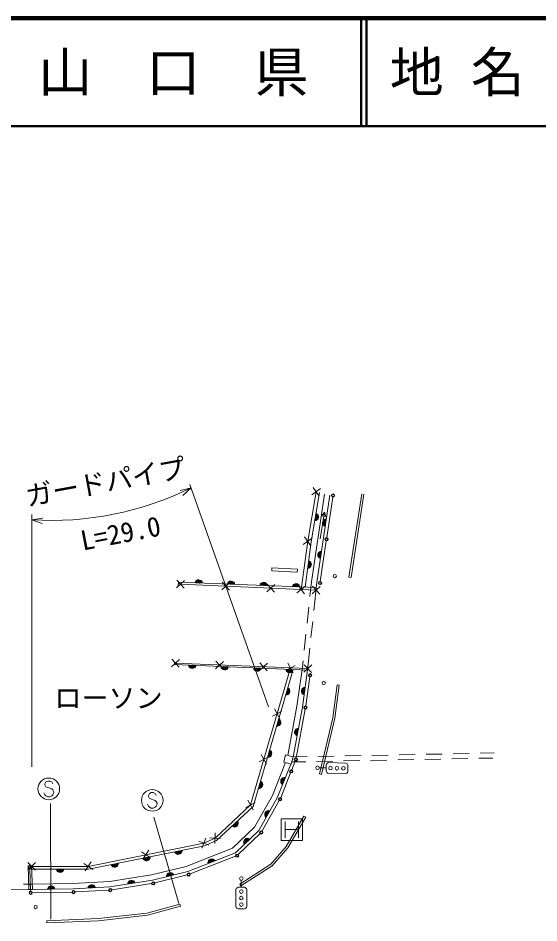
# Model space of a CAD drawing. Units: millimetres, scale not verified. Extents: x 40000 to 680000, y 20000 to 380000.
# Drawn here: x 336020 to 384178, y 296385 to 380000 of the extents above; entities that cross this region are included whole.
import ezdxf
from ezdxf.enums import TextEntityAlignment as Align

# ---------------------------------------------------------------- set-up
doc = ezdxf.new("R2010")
doc.units = ezdxf.units.MM
doc.header["$LTSCALE"] = 1000
for name, color, linetype, lineweight in [('M-BGD', 7, 'Continuous', 13), ('M-STR-HTXT', 7, 'Continuous', 13), ('M-TTL', 2, 'Continuous', 140), ('M-TTL-LINE', 7, 'Continuous', 50)]:
    doc.layers.add(name, color=color, linetype=linetype, lineweight=lineweight)
doc.layers.add('M-BMK-HTXT', color=7, linetype='Continuous')
doc.layers.add('M-TTL-TXT', color=7, linetype='Continuous')
doc.styles.add('ＭＳ ゴシック', font='')
doc.styles.get('ＭＳ ゴシック').set_extended_font_data('MS Gothic')

msp = doc.modelspace()

# ---------------------------------------------------------------- linework, layer by layer
at = {"layer": 'M-BGD'}
for p, q in [((352014, 336586), (351014, 336339)), ((352014, 336586), (351248, 335897)), ((363170, 335935), (363986, 336514)), ((363289, 336632), (363867, 335817)), ((365119, 335735), (364564, 331988)), ((366614, 328323), (367799, 336026)), ((366813, 328297), (367997, 335995)), ((337287, 333641), (338309, 333777)), ((337287, 333641), (338253, 333281)), ((363951, 331883), (364340, 334352)), ((364096, 334011), (364340, 334352)), ((364467, 333952), (364096, 334011)), ((364340, 334352), (364467, 333952)), ((362510, 332057), (363089, 331242)), ((362392, 331360), (363207, 331939)), ((364520, 331691), (363964, 327944)), ((351410, 328012), (350673, 327336)), ((350704, 328043), (351380, 327306)), ((355588, 327832), (354851, 327156)), ((354881, 327863), (355557, 327126)), ((366614, 328323), (366813, 328297)), ((351042, 327674), (363575, 327135)), ((359766, 327653), (359029, 326976)), ((359059, 327683), (359735, 326946)), ((361803, 326890), (362598, 327497)), ((361898, 327591), (362504, 326796)), ((363099, 327386), (363009, 326555)), ((363943, 327473), (363206, 326797)), ((363237, 327503), (363913, 326766)), ((363371, 325243), (363559, 326983)), ((362902, 325561), (362741, 324069)), ((363102, 322758), (363263, 324249)), ((362634, 323075), (362473, 321584)), ((362807, 320024), (362995, 321763)), ((350939, 320720), (350203, 320042)), ((350232, 320749), (350910, 320013)), ((350571, 320381), (362801, 319881)), ((355015, 320553), (354280, 319875)), ((354309, 320582), (354987, 319847)), ((359092, 320386), (358357, 319709)), ((358385, 320415), (359063, 319680)), ((360965, 320385), (361446, 319508)), ((362366, 320590), (362276, 319758)), ((362462, 320249), (363140, 319513)), ((360768, 319706), (361644, 320187)), ((363169, 320220), (362433, 319542)), ((363000, 319122), (362614, 316430)), ((365524, 318383), (365723, 318359)), ((359735, 316163), (360216, 315287)), ((362566, 316134), (361736, 311627)), ((359537, 315484), (360414, 315965)), ((358505, 311942), (358986, 311065)), ((368743, 311866), (370243, 311895)), ((371243, 311915), (372743, 311944)), ((373742, 311964), (375242, 311993)), ((376242, 312013), (377742, 312042)), ((378742, 312062), (380032, 312087)), ((358307, 311263), (359184, 311744)), ((361330, 311259), (362620, 311284)), ((361653, 311340), (361331, 310530)), ((361454, 311723), (362745, 311748)), ((363620, 311304), (365120, 311333)), ((363744, 311768), (365244, 311797)), ((364716, 311198), (366316, 311162)), ((366120, 311353), (367619, 311382)), ((366244, 311817), (367744, 311846)), ((368619, 311402), (370119, 311432)), ((371119, 311451), (372618, 311481)), ((373618, 311500), (375118, 311530)), ((376118, 311549), (377617, 311579)), ((378617, 311598), (379908, 311624)), ((361220, 310251), (360305, 307954)), ((364505, 310703), (363872, 310717)), ((364498, 310403), (364512, 311003)), ((366498, 310357), (366511, 310957)), ((338587, 309407), (338496, 309226)), ((338769, 309498), (338587, 309407)), ((338951, 309498), (338769, 309498)), ((339133, 309407), (338951, 309498)), ((339224, 309226), (339133, 309407)), ((363898, 310169), (364090, 310111)), ((366293, 310162), (364694, 310198)), ((338496, 309226), (338496, 309135)), ((338496, 309135), (338587, 308953)), ((338587, 308953), (339133, 308771)), ((339133, 308771), (339224, 308680)), ((339224, 308680), (339315, 308498)), ((338496, 308226), (338405, 308407)), ((338587, 308135), (338496, 308226)), ((338769, 308044), (338587, 308135)), ((338951, 308044), (338769, 308044)), ((339133, 308135), (338951, 308044)), ((339224, 308226), (339133, 308135)), ((339315, 308407), (339224, 308226)), ((339315, 308498), (339315, 308407)), ((348156, 308344), (348066, 308162)), ((348066, 308162), (348066, 308071)), ((348066, 308071), (348156, 307890)), ((348338, 308435), (348156, 308344)), ((348156, 307890), (348702, 307708)), ((348520, 308435), (348338, 308435)), ((348702, 308344), (348520, 308435)), ((348793, 308162), (348702, 308344)), ((348702, 307708), (348793, 307617)), ((357275, 307720), (357756, 306844)), ((348066, 307162), (347975, 307344)), ((348156, 307071), (348066, 307162)), ((348338, 306981), (348156, 307071)), ((348520, 306981), (348338, 306981)), ((348702, 307071), (348520, 306981)), ((348793, 307162), (348702, 307071)), ((348793, 307617), (348884, 307435)), ((348884, 307344), (348793, 307162)), ((348884, 307435), (348884, 307344)), ((357077, 307042), (357954, 307523)), ((360175, 307685), (358580, 304881)), ((362453, 306240), (362635, 306154)), ((360333, 304010), (360333, 306010)), ((360333, 306010), (362333, 306010)), ((360708, 305760), (360708, 304260)), ((361958, 305760), (361958, 304260)), ((362333, 306010), (362333, 304010)), ((354247, 304715), (354213, 303716)), ((358398, 304646), (356383, 302700)), ((360708, 305010), (361958, 305010)), ((352720, 303949), (353650, 303580)), ((353370, 304229), (353001, 303300)), ((353730, 304232), (354730, 304198)), ((362333, 304010), (360333, 304010)), ((347429, 302965), (348262, 302411)), ((348122, 303104), (347569, 302272)), ((336929, 301965), (337636, 301258)), ((337636, 301965), (336929, 301258)), ((342089, 301888), (342922, 301335)), ((342783, 302028), (342229, 301195)), ((356135, 302541), (351936, 300906)), ((337182, 299318), (337120, 301381)), ((351650, 300816), (348660, 300077)), ((356662, 299683), (356662, 300316)), ((335265, 299429), (337014, 299459)), ((336520, 299951), (337328, 299964)), ((344395, 299405), (341296, 299243)), ((348366, 300017), (344693, 299436)), ((356162, 297883), (356162, 299483)), ((356362, 299683), (356962, 299683)), ((356534, 299978), (356621, 299796)), ((357162, 299483), (357162, 297883)), ((340996, 299232), (337336, 299171)), ((350967, 298121), (351025, 297930)), ((356362, 297683), (356962, 297683)), ((338664, 296585), (338671, 296385))]:
    msp.add_line(p, q, dxfattribs=at)
for points in [[(362201, 327194), (362800, 331649), (363578, 336224)], [(362558, 327408), (363121, 331600), (363899, 336170)], [(364356, 336000), (363154, 327897), (363099, 327386)], [(364851, 335926), (363650, 327833), (363559, 326983)], [(363600, 327367), (350845, 327870), (350830, 327486)], [(350484, 320556), (350471, 320268), (362776, 319737)], [(337282, 301611), (342506, 301612), (353185, 303764), (354230, 304215), (357516, 307282), (361206, 319946)], [(337282, 301341), (342533, 301342), (353266, 303505), (354380, 303986), (357754, 307135), (361443, 319794)], [(362276, 319758), (362234, 319370), (361809, 316410), (360972, 311860)], [(362807, 320024), (362730, 319307), (362303, 316330), (361456, 311730)], [(363898, 310169), (365124, 315334), (365524, 318383)], [(364090, 310111), (365320, 315298), (365723, 318359)], [(361227, 311063), (359983, 307943), (358271, 304932), (356113, 302848), (351707, 301133), (348456, 300329), (344514, 299705), (341136, 299529), (337014, 299459)], [(360740, 311194), (359532, 308160), (357872, 305242), (355838, 303278), (351555, 301610), (348357, 300819), (344461, 300203), (341118, 300029), (337328, 299964)], [(356534, 299978), (359396, 301814), (360810, 303432), (362453, 306240)], [(356621, 299796), (359528, 301661), (360973, 303315), (362635, 306154)], [(338664, 296585), (343450, 296784), (347936, 297299), (350967, 298121)], [(338671, 296385), (343465, 296585), (347974, 297102), (351025, 297930)]]:
    msp.add_lwpolyline(points, dxfattribs=at)
for points in [[(359475, 328914), (361831, 328783), (361846, 329061), (359490, 329192)], [(360760, 311917), (361456, 311730), (361274, 311051), (360577, 311237)], [(337014, 299459), (336941, 301654), (337271, 301665), (337345, 299470)]]:
    msp.add_lwpolyline(points, close=True, dxfattribs=at)
for centre, radius in [((365141, 335883), 150), ((365141, 335883), 120), ((365141, 335883), 100), ((364542, 331839), 150), ((364542, 331839), 120), ((364542, 331839), 100), ((363942, 327796), 150), ((363942, 327796), 120), ((363942, 327796), 100), ((365301, 328432), 150), ((363022, 319271), 150), ((363022, 319271), 120), ((363022, 319271), 100), ((364281, 318558), 150), ((362593, 316282), 150), ((362593, 316282), 120), ((362593, 316282), 100), ((361709, 311480), 150), ((361709, 311480), 120), ((361709, 311480), 100), ((361275, 310391), 150), ((361275, 310391), 150), ((361275, 310391), 120), ((361275, 310391), 120), ((361275, 310391), 100), ((361275, 310391), 100), ((363705, 310721), 167), ((364905, 310694), 167), ((365505, 310680), 167), ((366105, 310666), 167), ((338860, 308771), 1000), ((348429, 307708), 1000), ((360249, 307815), 150), ((360249, 307815), 120), ((360249, 307815), 100), ((358506, 304750), 150), ((358506, 304750), 120), ((358506, 304750), 100), ((356275, 302596), 150), ((356275, 302596), 120), ((356275, 302596), 100), ((337115, 301531), 150), ((337115, 301531), 120), ((337115, 301531), 100), ((348514, 300041), 150), ((351796, 300852), 150), ((351796, 300852), 120), ((351796, 300852), 100), ((356662, 300483), 167), ((341146, 299235), 150), ((341146, 299235), 120), ((344544, 299413), 150), ((344544, 299413), 120), ((344544, 299413), 100), ((348514, 300041), 120), ((348514, 300041), 100), ((356662, 299283), 167), ((337186, 299168), 150), ((337186, 299168), 120), ((337186, 299168), 100), ((341146, 299235), 100), ((356662, 298683), 167), ((337644, 297848), 150), ((356662, 298083), 167)]:
    msp.add_circle(centre, radius, dxfattribs=at)
for centre, radius, start, end in [((339122, 362754), 29172, 266.39311, 296.22745), ((363456, 333894), 354, 269.14289, 71.54806), ((363456, 333894), 283, 271.36692, 69.32402), ((363456, 333894), 212, 275.11325, 65.5777), ((363456, 333894), 142, 282.82498, 57.86597), ((363456, 333894), 100, 293.14264, 47.54831), ((364524, 333356), 354, 90.36162, 252.7668), ((364524, 333356), 283, 92.58566, 250.54276), ((364524, 333356), 212, 96.33198, 246.79643), ((364524, 333356), 142, 104.04371, 239.0847), ((364524, 333356), 100, 114.36138, 228.76704), ((364084, 330388), 354, 90.36162, 252.7668), ((364084, 330388), 283, 92.58566, 250.54276), ((364084, 330388), 212, 96.33198, 246.79643), ((364084, 330388), 142, 104.04371, 239.0847), ((364084, 330388), 100, 114.36138, 228.76704), ((362786, 329511), 354, 271.14393, 73.54911), ((362786, 329511), 283, 273.36797, 71.32507), ((362786, 329511), 212, 277.1143, 67.57875), ((362786, 329511), 142, 284.82603, 59.86702), ((362786, 329511), 100, 295.14369, 49.54935), ((352724, 327742), 354, 6.53665, 168.94183), ((352724, 327742), 283, 8.76069, 166.71779), ((352724, 327742), 212, 12.50701, 162.97146), ((352724, 327742), 142, 20.21874, 155.25973), ((352724, 327742), 100, 30.53641, 144.94207), ((355722, 327623), 354, 6.53665, 168.94183), ((355722, 327623), 283, 8.76069, 166.71779), ((355722, 327623), 212, 12.50701, 162.97146), ((358719, 327505), 354, 6.53665, 168.94183), ((358719, 327505), 283, 8.76069, 166.71779), ((355722, 327623), 142, 20.21874, 155.25973), ((355722, 327623), 100, 30.53641, 144.94207), ((358719, 327505), 212, 12.50701, 162.97146), ((358719, 327505), 142, 20.21874, 155.25973), ((358719, 327505), 100, 30.53641, 144.94207), ((361717, 327387), 354, 6.53665, 168.94183), ((361717, 327387), 283, 8.76069, 166.71779), ((361717, 327387), 212, 12.50701, 162.97146), ((361717, 327387), 142, 20.21874, 155.25973), ((361717, 327387), 100, 30.53641, 144.94207), ((352130, 320251), 354, 186.32443, 348.72961), ((352130, 320251), 283, 188.54847, 346.50557), ((352130, 320251), 212, 192.2948, 342.75924), ((352130, 320251), 142, 200.00652, 335.04751), ((352130, 320251), 100, 210.32419, 324.72985), ((355128, 320121), 354, 186.32443, 348.72961), ((355128, 320121), 283, 188.54847, 346.50557), ((355128, 320121), 212, 192.2948, 342.75924), ((355128, 320121), 142, 200.00652, 335.04751), ((355128, 320121), 100, 210.32419, 324.72985), ((358125, 319992), 354, 186.32443, 348.72961), ((358125, 319992), 283, 188.54847, 346.50557), ((358125, 319992), 212, 192.2948, 342.75924), ((358125, 319992), 142, 200.00652, 335.04751), ((358125, 319992), 100, 210.32419, 324.72985), ((361122, 319862), 354, 186.32443, 348.72961), ((361122, 319862), 283, 188.54847, 346.50557), ((361122, 319862), 212, 192.2948, 342.75924), ((361122, 319862), 142, 200.00652, 335.04751), ((361122, 319862), 100, 210.32419, 324.72985), ((360805, 317800), 354, 262.55162, 64.9568), ((360805, 317800), 283, 264.77566, 62.73276), ((360805, 317800), 212, 268.52199, 58.98644), ((360805, 317800), 142, 276.23372, 51.27471), ((360805, 317800), 100, 286.55138, 40.95704), ((362570, 317811), 354, 90.6319, 253.03707), ((362570, 317811), 283, 92.85593, 250.81304), ((362570, 317811), 212, 96.60226, 247.06671), ((362570, 317811), 142, 104.31399, 239.35498), ((362570, 317811), 100, 114.63165, 229.03732), ((359966, 314920), 354, 262.55162, 64.9568), ((359966, 314920), 283, 264.77566, 62.73276), ((359966, 314920), 212, 268.52199, 58.98644), ((359966, 314920), 142, 276.23372, 51.27471), ((359966, 314920), 100, 286.55138, 40.95704), ((361933, 314020), 354, 88.36597, 250.77115), ((361933, 314020), 283, 90.59001, 248.54711), ((361933, 314020), 212, 94.33634, 244.80079), ((361933, 314020), 142, 102.04807, 237.08906), ((361933, 314020), 100, 112.36573, 226.77139), ((359127, 312040), 354, 262.55162, 64.9568), ((359127, 312040), 283, 264.77566, 62.73276), ((359127, 312040), 212, 268.52199, 58.98644), ((359127, 312040), 142, 276.23372, 51.27471), ((359127, 312040), 100, 286.55138, 40.95704), ((364779, 310928), 277, 103.01367, 164.3866), ((366223, 310877), 299, 15.47921, 71.92106), ((364777, 310473), 288, 194.23164, 253.16862), ((366189, 310476), 331, 288.40411, 338.99616), ((358287, 309160), 354, 262.55162, 64.9568), ((358287, 309160), 283, 264.77566, 62.73276), ((360655, 309483), 354, 77.07804, 239.48322), ((360655, 309483), 283, 79.30208, 237.25918), ((360655, 309483), 212, 83.04841, 233.51286), ((360655, 309483), 142, 90.76014, 225.80113), ((360655, 309483), 100, 101.0778, 215.48347), ((358287, 309160), 212, 268.52199, 58.98644), ((358287, 309160), 142, 276.23372, 51.27471), ((358287, 309160), 100, 286.55138, 40.95704), ((359174, 306411), 354, 69.16491, 231.57009), ((359174, 306411), 283, 71.38895, 229.34605), ((359174, 306411), 212, 75.13528, 225.59973), ((359174, 306411), 142, 82.84701, 217.888), ((359174, 306411), 100, 93.16467, 207.57033), ((356030, 305600), 354, 231.82376, 34.22894), ((356030, 305600), 283, 234.0478, 32.0049), ((356030, 305600), 212, 237.79413, 28.25857), ((356030, 305600), 142, 245.50586, 20.54684), ((356030, 305600), 100, 255.82352, 10.22918), ((357230, 303851), 354, 52.8003, 215.20548), ((357230, 303851), 283, 55.02434, 212.98144), ((357230, 303851), 212, 58.77067, 209.23511), ((357230, 303851), 142, 66.4824, 201.52338), ((357230, 303851), 100, 76.80006, 191.20572), ((350830, 303069), 354, 200.19498, 2.60016), ((350830, 303069), 283, 202.41902, 0.37612), ((350830, 303069), 212, 206.16535, 356.6298), ((350830, 303069), 142, 213.87708, 348.91807), ((350830, 303069), 100, 224.19474, 338.60041), ((344948, 301884), 354, 200.19498, 2.60016), ((344948, 301884), 283, 202.41902, 0.37612), ((344948, 301884), 212, 206.16535, 356.6298), ((344948, 301884), 142, 213.87708, 348.91807), ((347889, 302477), 354, 200.19498, 2.60016), ((347889, 302477), 283, 202.41902, 0.37612), ((347889, 302477), 212, 206.16535, 356.6298), ((347889, 302477), 142, 213.87708, 348.91807), ((347889, 302477), 100, 224.19474, 338.60041), ((353929, 301940), 354, 30.07005, 192.47523), ((353929, 301940), 283, 32.29409, 190.25119), ((353929, 301940), 212, 36.04042, 186.50487), ((353929, 301940), 142, 43.75215, 178.79314), ((353929, 301940), 100, 54.06981, 168.47547), ((339907, 301396), 354, 188.79983, 351.20501), ((339907, 301396), 283, 191.02387, 348.98097), ((339907, 301396), 212, 194.7702, 345.23465), ((339907, 301396), 142, 202.48193, 337.52292), ((339907, 301396), 100, 212.79959, 327.20525), ((344948, 301884), 100, 224.19474, 338.60041), ((350094, 300678), 354, 22.68314, 185.08832), ((346493, 299964), 354, 17.78547, 180.19065), ((346493, 299964), 283, 20.00951, 177.96661), ((350094, 300678), 283, 24.90718, 182.86428), ((350094, 300678), 212, 28.65351, 179.11795), ((350094, 300678), 142, 36.36524, 171.40622), ((350094, 300678), 100, 46.6829, 161.08856), ((339076, 299440), 354, 9.76678, 172.17196), ((339076, 299440), 283, 11.99082, 169.94792), ((339076, 299440), 212, 15.73715, 166.2016), ((339076, 299440), 142, 23.44888, 158.48987), ((339076, 299440), 100, 33.76654, 148.17221), ((342827, 299563), 354, 11.7896, 174.19477), ((342827, 299563), 283, 14.01363, 171.97074), ((342827, 299563), 212, 17.75996, 168.22441), ((342827, 299563), 142, 25.47169, 160.51268), ((342827, 299563), 100, 35.78935, 150.19502), ((346493, 299964), 212, 23.75584, 174.22029), ((346493, 299964), 142, 31.46757, 166.50856), ((346493, 299964), 100, 41.78523, 156.19089), ((356439, 299406), 288, 105.53151, 164.46849), ((356893, 299414), 277, 14.31353, 75.68647), ((356473, 297994), 331, 199.70398, 250.29602), ((356875, 297969), 299, 286.77907, 343.22093)]:
    msp.add_arc(centre, radius, start, end, dxfattribs=at)
at = {"layer": 'M-STR-HTXT'}
for p, q in [((351902, 336905), (359168, 316351)), ((337287, 334118), (337287, 310818)), ((339041, 296729), (339030, 307427)), ((350883, 298189), (348557, 306154))]:
    msp.add_line(p, q, dxfattribs=at)
at = {"layer": 'M-TTL'}
msp.add_line((680000, 380000), (40000, 380000), dxfattribs=at)
at = {"layer": 'M-TTL-LINE'}
for p, q in [((367750, 380000), (367750, 370000)), ((368250, 380000), (368250, 370000)), ((40000, 370000), (680000, 370000))]:
    msp.add_line(p, q, dxfattribs=at)

# ---------------------------------------------------------------- texts
at = {"layer": 'M-BMK-HTXT', "style": 'ＭＳ ゴシック'}
msp.add_text('ローソン', height=1833, dxfattribs=at).set_placement((344382, 317169), align=Align.MIDDLE_CENTER)
at = {"layer": 'M-STR-HTXT', "style": 'ＭＳ ゴシック'}
for s, rotation, p in [('ガードパイプ', 10.388, (344368, 335702)), ('L=29.0', 10.963, (345778, 330958))]:
    msp.add_text(s, height=1833, rotation=rotation, dxfattribs=at).set_placement(p, align=Align.BOTTOM_CENTER)
at = {"layer": 'M-TTL-TXT', "style": 'ＭＳ ゴシック'}
msp.add_text('山\u3000口\u3000県', height=3666, dxfattribs=at).set_placement((350375, 375000), align=Align.MIDDLE_CENTER)
msp.add_text('地 名', height=3666, dxfattribs=at).set_placement((370380, 375000), align=Align.MIDDLE_LEFT)

doc.saveas('drawing.dxf')
